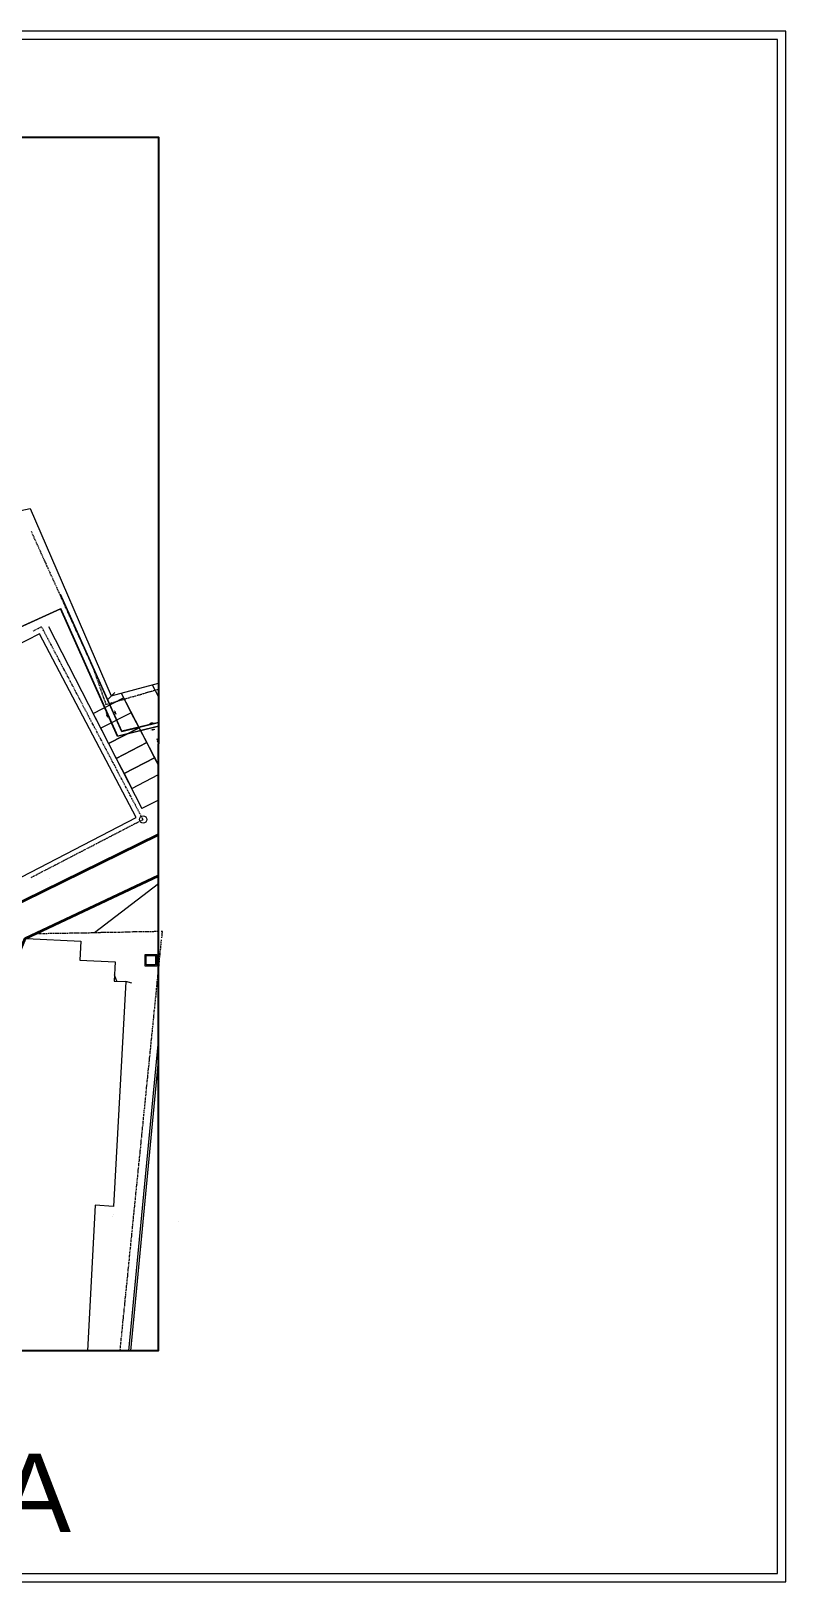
# Model space of a CAD drawing. Header units: inches. Extents: x 1969 to 240164, y 1364 to 46451.
# Drawn here: x 228090 to 240164, y 12307 to 37105 of the extents above; entities that cross this region are included whole.
import ezdxf

# ---------------------------------------------------------------- set-up
doc = ezdxf.new("R2010")
doc.units = ezdxf.units.IN
doc.header["$MEASUREMENT"] = 0
for name, color, linetype in [('PDF_0', 7, 'Continuous'), ('PDF_BH-WASTE', 7, 'Continuous'), ('PDF_BH_Soil', 7, 'Continuous'), ('PDF_BH_Waste', 7, 'Continuous'), ('PDF_BOR', 7, 'Continuous'), ('PDF_BOUNDARY', 7, 'Continuous'), ('PDF_cars', 7, 'Continuous'), ('PDF_ESMinor', 7, 'Continuous'), ('PDF_foot path', 7, 'Continuous'), ('PDF_HAT', 7, 'Continuous'), ('PDF_Lines', 7, 'Continuous'), ('PDF_PAVING', 7, 'Continuous'), ('PDF_RETAINING WALL', 7, 'Continuous'), ('PDF_ROAD', 7, 'Continuous'), ('PDF_TEX', 7, 'Continuous'), ('PDF_TEXT', 7, 'Continuous'), ('PDF_TEXT2', 7, 'Continuous'), ('PDF_TXT', 7, 'Continuous'), ('PDF_Wall', 7, 'Continuous')]:
    doc.layers.add(name, color=color, linetype=linetype)
doc.styles.add('PDF Swiss721BT-LightExtended', font='arial.ttf')

msp = doc.modelspace()

# ---------------------------------------------------------------- linework, layer by layer
msp.add_lwpolyline([(213633, 35410), (230127, 35410), (230126, 16003), (213632, 16003)], close=True)
at = {"lineweight": 35}
for points in [[(213633, 20476), (214258, 20505), (214905, 20505), (215914, 20672), (216838, 20672), (217509, 20768), (218270, 20884), (218716, 20802), (219340, 20819), (222146, 20934), (226335, 21105), (227061, 22755), (230127, 24258)], [(230127, 23600), (227991, 22588), (227128, 20519), (224995, 20352), (223349, 20284), (220202, 20154), (218758, 20097), (218259, 20175), (216903, 19970), (215962, 19970), (215408, 19873), (213633, 19773)]]:
    msp.add_lwpolyline(points, dxfattribs=at)
for points in [[(213633, 20476), (214259, 20505), (214907, 20505), (215916, 20672), (216839, 20672), (217511, 20768), (218271, 20883), (218718, 20802), (219341, 20819), (222148, 20934), (226336, 21105), (227062, 22755), (230127, 24257)], [(230127, 23599), (227993, 22588), (227130, 20519), (224997, 20352), (223350, 20284), (220204, 20154), (218759, 20096), (218261, 20174), (216904, 19970), (215963, 19970), (215409, 19873), (213633, 19773)]]:
    msp.add_lwpolyline(points)
at = {"layer": 'PDF_0', "lineweight": 0}
for points in [[(228385, 27537), (228388, 27537)], [(229237, 26791), (229237, 26791)], [(228705, 26559), (228705, 26559)], [(229322, 26423), (229428, 26528)], [(229312, 26174), (229292, 26164)], [(229315, 26170), (229292, 26160)], [(229302, 26164), (229315, 26136)], [(229442, 26218), (229421, 26208), (229445, 26215)], [(229435, 26211), (229445, 26181)], [(230007, 26051), (230014, 26031)], [(230011, 26051), (230018, 26031)], [(230014, 26041), (230045, 26048)], [(230035, 25949), (230041, 25925)], [(230035, 25945), (230038, 25925)], [(230038, 25935), (230069, 25942)]]:
    msp.add_lwpolyline(points, dxfattribs=at)
at = {"layer": 'PDF_0', "transparency": 33554559}
for points in [[(229285, 26208), (229292, 26198), (229285, 26198)], [(229292, 26198), (229288, 26194), (229302, 26187)], [(229288, 26194), (229302, 26187), (229288, 26181)], [(229302, 26184), (229288, 26177), (229309, 26174)], [(229288, 26177), (229309, 26174), (229292, 26167)], [(229414, 26256), (229421, 26245), (229418, 26242)], [(229424, 26242), (229418, 26242), (229431, 26232)], [(229418, 26242), (229431, 26232), (229421, 26225)], [(229435, 26228), (229421, 26225), (229442, 26222)], [(229421, 26225), (229442, 26222), (229421, 26211)], [(229980, 26037), (229983, 26031), (229994, 26044)], [(229983, 26031), (229994, 26044), (229997, 26031)], [(229994, 26044), (229997, 26031), (230004, 26048)], [(229997, 26031), (230004, 26048), (230011, 26031)], [(229966, 26031), (229980, 26034), (229980, 26031)], [(229994, 25925), (230004, 25932), (230004, 25925)], [(230004, 25932), (230007, 25925), (230018, 25939)], [(230007, 25925), (230018, 25939), (230021, 25925)], [(230021, 25939), (230024, 25925), (230031, 25945)], [(230024, 25925), (230031, 25945), (230035, 25925)]]:
    msp.add_solid(points, dxfattribs=at)
at = {"layer": 'PDF_BH-WASTE', "lineweight": 0}
for points in [[(230127, 25985), (229472, 25826), (228562, 27865)], [(230127, 25991), (229476, 25833), (228565, 27871)]]:
    msp.add_lwpolyline(points, dxfattribs=at)
at = {"layer": 'PDF_BH_Soil', "lineweight": 0}
for points in [[(230127, 26043), (229540, 25901), (228559, 28093)], [(230127, 26049), (229544, 25908), (228562, 28103)]]:
    msp.add_lwpolyline(points, dxfattribs=at)
at = {"layer": 'PDF_BH_Waste', "lineweight": 0}
for points in [[(205093, 12307), (240164, 12307), (240164, 37105), (205093, 37105)], [(205229, 12444), (240027, 12444), (240027, 36968), (205229, 36968)]]:
    msp.add_lwpolyline(points, close=True, dxfattribs=at)
for points in [[(225931, 26678), (228565, 27871)], [(225931, 26675), (228562, 27865)]]:
    msp.add_lwpolyline(points, dxfattribs=at)
at = {"layer": 'PDF_BOR', "lineweight": 0}
msp.add_lwpolyline([(228872, 22250), (228872, 22250)], dxfattribs=at)
at = {"layer": 'PDF_BOUNDARY', "lineweight": 0}
msp.add_lwpolyline([(225273, 24129), (225068, 24592), (222757, 28349), (224720, 28751), (228078, 29473), (229373, 26474), (230127, 26676)], dxfattribs=at)
at = {"layer": 'PDF_cars', "lineweight": 0}
for points in [[(230127, 25365), (230065, 25485), (229578, 25233), (230065, 25485), (229943, 25727), (229452, 25475), (229943, 25727), (229820, 25966), (229694, 26204), (229206, 25956), (229084, 26194), (229571, 26446), (229694, 26204), (229206, 25956), (229329, 25714), (229452, 25475), (229578, 25233), (229701, 24994), (230127, 25215)], [(230127, 26460), (230106, 26501), (230127, 26512)], [(230127, 24809), (229864, 24674), (229701, 24994), (230127, 25215)]]:
    msp.add_lwpolyline(points, dxfattribs=at)
msp.add_lwpolyline([(229329, 25714), (229820, 25966)], close=True, dxfattribs=at)
at = {"layer": 'PDF_ESMinor', "lineweight": 0}
msp.add_lwpolyline([(229462, 21913), (229452, 21940), (229424, 22015)], dxfattribs=at)
at = {"layer": 'PDF_foot path', "lineweight": 0}
msp.add_lwpolyline([(230127, 23472), (229107, 22687)], dxfattribs=at)
at = {"layer": 'PDF_HAT', "lineweight": 0}
for points in [[(227461, 27074), (224874, 25734), (226384, 22779), (229772, 24531), (228225, 27469), (227601, 27149)], [(228017, 22598), (228889, 22554), (228872, 22250), (229435, 22223), (229421, 21913), (229605, 21906), (229411, 18313), (229118, 18330), (228992, 16003)]]:
    msp.add_lwpolyline(points, dxfattribs=at)
at = {"layer": 'PDF_Lines', "lineweight": 0}
msp.add_lwpolyline([(229404, 18184), (229404, 18180)], dxfattribs=at)
at = {"layer": 'PDF_PAVING', "lineweight": 0}
msp.add_lwpolyline([(228368, 27582), (229864, 24674)], dxfattribs=at)
at = {"layer": 'PDF_RETAINING WALL', "lineweight": 0}
for points in [[(230127, 21011), (229714, 16670), (229651, 16003)], [(230127, 20691), (229745, 16667), (229681, 16003)]]:
    msp.add_lwpolyline(points, dxfattribs=at)
at = {"layer": 'PDF_ROAD', "lineweight": 0}
for points in [[(230028, 26651), (230127, 26458)], [(229534, 26518), (230127, 25368)], [(229701, 21882), (229605, 21906)]]:
    msp.add_lwpolyline(points, dxfattribs=at)
at = {"layer": 'PDF_TEX', "lineweight": 0}
for points in [[(229915, 22342), (230103, 22342), (230103, 22152), (229915, 22152)], [(229932, 22322), (230082, 22322), (230082, 22172), (229932, 22172)]]:
    msp.add_lwpolyline(points, close=True, dxfattribs=at)
at = {"layer": 'PDF_TEXT2', "lineweight": 0}
for points in [[(228092, 29109), (228098, 29095)], [(228102, 29088), (228105, 29075)], [(228109, 29068), (228116, 29054)], [(228119, 29047), (228126, 29034)], [(228129, 29027), (228136, 29013)], [(228136, 29006), (228143, 28993)], [(228146, 28986), (228153, 28972)], [(228156, 28966), (228163, 28952)], [(228167, 28945), (228170, 28931)], [(228173, 28925), (228180, 28911)], [(228184, 28904), (228191, 28891)], [(228194, 28884), (228201, 28870)], [(228204, 28863), (228208, 28850)], [(228211, 28843), (228218, 28829)], [(228221, 28822), (228228, 28809)], [(228231, 28802), (228238, 28788)], [(228238, 28781), (228245, 28768)], [(228248, 28761), (228255, 28747)], [(228259, 28741), (228265, 28727)], [(228269, 28720), (228272, 28706)], [(228276, 28700), (228283, 28686)], [(228286, 28679), (228293, 28666)], [(228296, 28659), (228303, 28645)], [(228303, 28638), (228310, 28625)], [(228313, 28618), (228320, 28604)], [(228323, 28594), (228330, 28580)], [(228334, 28574), (228337, 28560)], [(228340, 28553), (228347, 28539)], [(228351, 28533), (228358, 28519)], [(228361, 28512), (228368, 28499)], [(228371, 28492), (228375, 28478)], [(228378, 28471), (228385, 28458)], [(228388, 28451), (228395, 28437)], [(228398, 28430), (228402, 28417)], [(228405, 28410), (228412, 28396)], [(228415, 28389), (228422, 28376)], [(228426, 28369), (228433, 28355)], [(228436, 28349), (228439, 28335)], [(228443, 28328), (228450, 28314)], [(228453, 28308), (228460, 28294)], [(228463, 28287), (228470, 28274)], [(228470, 28267), (228477, 28253)], [(228480, 28246), (228487, 28233)], [(228490, 28226), (228497, 28212)], [(228501, 28205), (228504, 28192)], [(228508, 28185), (228514, 28171)], [(228518, 28164), (228525, 28151)], [(228528, 28144), (228535, 28130)], [(228538, 28124), (228542, 28110)], [(228545, 28103), (228552, 28089)], [(228555, 28083), (228562, 28069)], [(228565, 28062), (228569, 28049)], [(228572, 28042), (228579, 28028)], [(228583, 28021), (228589, 28008)], [(228593, 28001), (228600, 27987)], [(228603, 27980), (228606, 27967)], [(228610, 27960), (228617, 27946)], [(228620, 27940), (228627, 27926)], [(228630, 27919), (228637, 27905)], [(228637, 27899), (228644, 27885)], [(228647, 27878), (228654, 27865)], [(228657, 27858), (228664, 27844)], [(228668, 27837), (228671, 27824)], [(228675, 27817), (228681, 27803)], [(228685, 27796), (228692, 27783)], [(228695, 27776), (228702, 27762)], [(228702, 27755), (228709, 27742)], [(228712, 27735), (228719, 27721)], [(228722, 27715), (228729, 27701)], [(228732, 27694), (228736, 27680)], [(228739, 27674), (228746, 27660)], [(228750, 27653), (228756, 27640)], [(228760, 27633), (228767, 27619)], [(228770, 27612), (228773, 27599)], [(228777, 27592), (228784, 27578)], [(228787, 27571), (228794, 27558)], [(228797, 27551), (228804, 27537)], [(228804, 27530), (228811, 27517)], [(228814, 27510), (228821, 27496)], [(228825, 27490), (228831, 27476)], [(228835, 27469), (228838, 27455)], [(228842, 27449), (228848, 27435)], [(228852, 27428), (228859, 27415)], [(228862, 27408), (228869, 27394)], [(228869, 27387), (228876, 27374)], [(228879, 27367), (228886, 27353)], [(228889, 27346), (228896, 27333)], [(228900, 27326), (228903, 27312)], [(228906, 27305), (228913, 27292)], [(228917, 27285), (228923, 27271)], [(228927, 27265), (228934, 27251)], [(228937, 27244), (228940, 27230)], [(228944, 27224), (228951, 27210)], [(228954, 27203), (228961, 27190)], [(228964, 27183), (228971, 27169)], [(228971, 27162), (228978, 27149)], [(228981, 27142), (228988, 27128)], [(228992, 27121), (228998, 27108)], [(229002, 27101), (229005, 27087)], [(229009, 27081), (229015, 27067)], [(229019, 27060), (229026, 27043)], [(229029, 27036), (229036, 27023)], [(229036, 27016), (229043, 27002)], [(229046, 26995), (229053, 26982)], [(229056, 26975), (229063, 26961)], [(229067, 26954), (229070, 26941)], [(229073, 26934), (229080, 26924), (229084, 26910)], [(229087, 26903), (229090, 26890)], [(229094, 26883), (229101, 26869)], [(229101, 26862), (229107, 26845)], [(229111, 26838), (229114, 26825)], [(229118, 26818), (229121, 26804)], [(229124, 26798), (229131, 26784)], [(229131, 26777), (229138, 26763)], [(229138, 26757), (229145, 26740)], [(229148, 26733), (229152, 26719)], [(229155, 26712), (229159, 26699)], [(229162, 26692), (229169, 26678)], [(229169, 26671), (229176, 26654)], [(229179, 26648), (229182, 26634)], [(229186, 26627), (229189, 26614)], [(229193, 26607), (229196, 26593)], [(229199, 26586), (229206, 26573)], [(229206, 26566), (229213, 26549)], [(229217, 26542), (229220, 26528)], [(229960, 26532), (229973, 26539)], [(229980, 26539), (229994, 26542)], [(230001, 26545), (230018, 26549)], [(230024, 26552), (230038, 26556)], [(230045, 26559), (230058, 26562)], [(230065, 26566), (230082, 26569)], [(230089, 26569), (230103, 26576)], [(230110, 26576), (230123, 26579)], [(229223, 26521), (229227, 26508)], [(229230, 26501), (229234, 26487)], [(229237, 26481), (229244, 26464)], [(229244, 26457), (229251, 26443)], [(229254, 26436), (229257, 26423)], [(229261, 26416), (229264, 26402)], [(229268, 26395), (229274, 26382)], [(229274, 26375), (229281, 26358)], [(229281, 26351), (229288, 26337), (229302, 26344)], [(229312, 26344), (229326, 26348)], [(229332, 26351), (229346, 26354)], [(229353, 26358), (229370, 26361)], [(229377, 26365), (229390, 26368)], [(229397, 26371), (229411, 26375)], [(229418, 26375), (229435, 26382)], [(229442, 26382), (229455, 26389)], [(229462, 26389), (229476, 26392)], [(229482, 26395), (229499, 26399)], [(229506, 26402), (229520, 26406)], [(229527, 26409), (229540, 26412)], [(229547, 26412), (229564, 26419)], [(229571, 26419), (229585, 26426)], [(229591, 26426), (229605, 26429)], [(229612, 26433), (229629, 26436)], [(229636, 26440), (229649, 26443)], [(229656, 26446), (229670, 26450)], [(229677, 26453), (229694, 26457)], [(229701, 26457), (229714, 26464)], [(229721, 26464), (229735, 26467)], [(229741, 26470), (229759, 26474)], [(229765, 26477), (229779, 26481)], [(229786, 26484), (229799, 26487)], [(229806, 26491), (229823, 26494)], [(229830, 26494), (229844, 26501)], [(229851, 26501), (229864, 26504)], [(229871, 26508), (229888, 26511)], [(229895, 26515), (229908, 26518)], [(229915, 26521), (229929, 26525)], [(229936, 26528), (229953, 26532)], [(228187, 22670), (228170, 22666)], [(228208, 22670), (228194, 22670)], [(228231, 22670), (228218, 22670)], [(228255, 22670), (228238, 22670)], [(228276, 22670), (228262, 22670)], [(228300, 22670), (228283, 22670)], [(228320, 22670), (228306, 22670)], [(228344, 22670), (228330, 22670)], [(228368, 22673), (228351, 22670)], [(228388, 22673), (228375, 22673)], [(228412, 22673), (228395, 22673)], [(228433, 22673), (228419, 22673)], [(228456, 22673), (228443, 22673)], [(228480, 22673), (228463, 22673)], [(228501, 22673), (228487, 22673)], [(228525, 22676), (228508, 22673)], [(228545, 22676), (228531, 22676)], [(228569, 22676), (228555, 22676)], [(228593, 22676), (228576, 22676)], [(228613, 22676), (228600, 22676)], [(228637, 22676), (228620, 22676)], [(228657, 22676), (228644, 22676)], [(228681, 22676), (228668, 22676)], [(228705, 22680), (228688, 22676)], [(228726, 22680), (228712, 22680)], [(228750, 22680), (228732, 22680)], [(228770, 22680), (228756, 22680)], [(228794, 22680), (228780, 22680)], [(228818, 22680), (228801, 22680)], [(228838, 22680), (228825, 22680)], [(228862, 22680), (228845, 22680)], [(228882, 22683), (228869, 22683)], [(228906, 22683), (228893, 22683)], [(228930, 22683), (228913, 22683)], [(228951, 22683), (228937, 22683)], [(228975, 22683), (228957, 22683)], [(228995, 22683), (228981, 22683)], [(229019, 22683), (229005, 22683)], [(229043, 22687), (229026, 22683)], [(229063, 22687), (229050, 22687)], [(229087, 22687), (229070, 22687)], [(229107, 22687), (229094, 22687)], [(229131, 22687), (229118, 22687)], [(229155, 22687), (229138, 22687)], [(229176, 22687), (229162, 22687)], [(229199, 22687), (229182, 22687)], [(229220, 22690), (229206, 22690)], [(229244, 22690), (229230, 22690)], [(229268, 22690), (229251, 22690)], [(229288, 22690), (229274, 22690)], [(229312, 22690), (229295, 22690)], [(229332, 22690), (229319, 22690)], [(229356, 22690), (229343, 22690)], [(229380, 22693), (229363, 22690)], [(229401, 22693), (229387, 22693)], [(229424, 22693), (229407, 22693)], [(229445, 22693), (229431, 22693)], [(229469, 22693), (229455, 22693)], [(229493, 22693), (229476, 22693)], [(229513, 22693), (229499, 22693)], [(229537, 22693), (229520, 22693)], [(229557, 22697), (229544, 22693)], [(229581, 22697), (229568, 22697)], [(229605, 22697), (229588, 22697)], [(229626, 22697), (229612, 22697)], [(229649, 22697), (229632, 22697)], [(229670, 22697), (229656, 22697)], [(229694, 22697), (229680, 22697)], [(229718, 22700), (229701, 22697)], [(229738, 22700), (229724, 22700)], [(229762, 22700), (229745, 22700)], [(229782, 22700), (229769, 22700)], [(229806, 22700), (229793, 22700)], [(229830, 22700), (229813, 22700)], [(229851, 22700), (229837, 22700)], [(229874, 22700), (229857, 22700)], [(229895, 22704), (229881, 22700)], [(229919, 22704), (229905, 22704)], [(229943, 22704), (229926, 22704)], [(229963, 22704), (229949, 22704)], [(229987, 22704), (229970, 22704)], [(230007, 22704), (229994, 22704)], [(230031, 22704), (230018, 22704)], [(230055, 22704), (230038, 22704)], [(230076, 22707), (230062, 22707)], [(230099, 22707), (230082, 22707)], [(230120, 22707), (230106, 22707)], [(230191, 22693), (230191, 22707), (230174, 22707)], [(230178, 22557), (230178, 22574)], [(230181, 22605), (230181, 22619)], [(230185, 22649), (230188, 22663)], [(230185, 22625), (230185, 22642)], [(230188, 22670), (230188, 22687)], [(230151, 22312), (230154, 22329)], [(230154, 22336), (230154, 22349)], [(230157, 22380), (230161, 22394)], [(230157, 22356), (230157, 22373)], [(230161, 22404), (230161, 22417)], [(230164, 22448), (230168, 22462)], [(230164, 22424), (230164, 22438)], [(230168, 22469), (230168, 22486)], [(230171, 22513), (230174, 22530)], [(230171, 22492), (230171, 22506)], [(230174, 22537), (230174, 22550)], [(230127, 22066), (230127, 22080)], [(230137, 22179), (230140, 22192)], [(230137, 22155), (230137, 22172)], [(230140, 22199), (230140, 22216)], [(230144, 22247), (230147, 22261)], [(230144, 22223), (230144, 22237)], [(230147, 22267), (230147, 22281)], [(230151, 22291), (230151, 22305)], [(230103, 21841), (230106, 21858)], [(230103, 21821), (230103, 21835)], [(230106, 21865), (230106, 21879)], [(230110, 21909), (230113, 21923)], [(230110, 21886), (230110, 21903)], [(230113, 21933), (230113, 21947)], [(230116, 21978), (230120, 21991)], [(230116, 21954), (230116, 21971)], [(230120, 21998), (230120, 22015)], [(230123, 22042), (230127, 22059)], [(230123, 22022), (230123, 22036)], [(230076, 21575), (230079, 21589)], [(230079, 21596), (230082, 21610)], [(230082, 21640), (230086, 21657)], [(230082, 21620), (230082, 21633)], [(230086, 21664), (230089, 21678)], [(230089, 21708), (230093, 21722)], [(230089, 21685), (230089, 21702)], [(230093, 21729), (230096, 21746)], [(230096, 21777), (230099, 21790)], [(230096, 21753), (230096, 21766)], [(230099, 21797), (230103, 21814)], [(230052, 21327), (230055, 21344)], [(230055, 21371), (230058, 21388)], [(230055, 21350), (230055, 21364)], [(230058, 21395), (230062, 21408)], [(230062, 21439), (230065, 21456)], [(230062, 21419), (230062, 21432)], [(230065, 21463), (230069, 21477)], [(230069, 21507), (230072, 21521)], [(230069, 21483), (230069, 21500)], [(230072, 21528), (230076, 21545)], [(230076, 21552), (230076, 21565)], [(230028, 21081), (230028, 21095)], [(230031, 21125), (230035, 21143)], [(230031, 21105), (230031, 21119)], [(230035, 21149), (230035, 21163)], [(230038, 21194), (230041, 21207)], [(230038, 21170), (230038, 21187)], [(230041, 21238), (230045, 21252)], [(230041, 21214), (230041, 21231)], [(230045, 21262), (230048, 21275)], [(230048, 21306), (230052, 21320)], [(230048, 21282), (230048, 21299)], [(230004, 20856), (230007, 20873)], [(230004, 20836), (230004, 20849)], [(230007, 20880), (230007, 20894)], [(230011, 20924), (230014, 20938)], [(230011, 20904), (230011, 20918)], [(230014, 20948), (230014, 20962)], [(230018, 20993), (230021, 21006)], [(230018, 20969), (230018, 20986)], [(230021, 21013), (230021, 21030)], [(230024, 21057), (230028, 21074)], [(230024, 21037), (230024, 21050)], [(229977, 20590), (229980, 20604)], [(229980, 20611), (229980, 20628)], [(229983, 20655), (229987, 20672)], [(229983, 20635), (229983, 20648)], [(229987, 20679), (229987, 20693)], [(229990, 20723), (229994, 20737)], [(229990, 20699), (229990, 20716)], [(229994, 20747), (229994, 20761)], [(229997, 20791), (230001, 20805)], [(229997, 20768), (229997, 20781)], [(230001, 20812), (230001, 20829)], [(229949, 20321), (229953, 20335)], [(229953, 20341), (229953, 20359)], [(229956, 20386), (229960, 20403)], [(229956, 20365), (229956, 20379)], [(229960, 20410), (229960, 20423)], [(229963, 20454), (229966, 20471)], [(229963, 20434), (229963, 20447)], [(229966, 20478), (229966, 20491)], [(229970, 20522), (229973, 20536)], [(229970, 20498), (229970, 20515)], [(229973, 20543), (229973, 20560)], [(229977, 20566), (229977, 20580)], [(229926, 20076), (229926, 20089)], [(229929, 20120), (229932, 20134)], [(229929, 20096), (229929, 20110)], [(229932, 20140), (229932, 20157)], [(229936, 20185), (229939, 20202)], [(229936, 20164), (229936, 20178)], [(229939, 20209), (229939, 20222)], [(229943, 20253), (229946, 20266)], [(229943, 20229), (229943, 20246)], [(229946, 20277), (229946, 20290)], [(229949, 20297), (229949, 20314)], [(229902, 19851), (229905, 19864)], [(229902, 19827), (229902, 19844)], [(229905, 19871), (229908, 19888)], [(229908, 19919), (229912, 19932)], [(229908, 19895), (229908, 19909)], [(229912, 19939), (229915, 19956)], [(229915, 19984), (229919, 20001)], [(229915, 19963), (229915, 19977)], [(229919, 20007), (229919, 20021)], [(229922, 20052), (229926, 20065)], [(229922, 20028), (229922, 20045)], [(229874, 19581), (229878, 19595)], [(229878, 19605), (229881, 19619)], [(229881, 19650), (229885, 19663)], [(229881, 19626), (229881, 19643)], [(229885, 19670), (229888, 19687)], [(229888, 19714), (229891, 19731)], [(229888, 19694), (229888, 19707)], [(229891, 19738), (229895, 19752)], [(229895, 19782), (229898, 19799)], [(229895, 19762), (229895, 19776)], [(229898, 19806), (229902, 19820)], [(229851, 19336), (229854, 19350)], [(229854, 19380), (229857, 19394)], [(229854, 19356), (229854, 19373)], [(229857, 19404), (229861, 19418)], [(229861, 19448), (229864, 19462)], [(229861, 19425), (229861, 19438)], [(229864, 19469), (229868, 19486)], [(229868, 19513), (229871, 19530)], [(229868, 19493), (229868, 19506)], [(229871, 19537), (229874, 19551)], [(229874, 19557), (229874, 19575)], [(229827, 19090), (229827, 19104)], [(229830, 19135), (229834, 19148)], [(229830, 19111), (229830, 19128)], [(229834, 19155), (229834, 19172)], [(229837, 19200), (229840, 19217)], [(229837, 19179), (229837, 19193)], [(229840, 19223), (229840, 19237)], [(229844, 19268), (229847, 19281)], [(229844, 19247), (229844, 19261)], [(229847, 19292), (229847, 19305)], [(229851, 19312), (229851, 19329)], [(229803, 18866), (229806, 18879)], [(229803, 18842), (229803, 18859)], [(229806, 18886), (229806, 18903)], [(229810, 18934), (229813, 18947)], [(229810, 18910), (229810, 18923)], [(229813, 18954), (229813, 18971)], [(229816, 18998), (229820, 19015)], [(229816, 18978), (229816, 18992)], [(229820, 19022), (229820, 19036)], [(229823, 19067), (229827, 19080)], [(229823, 19043), (229823, 19060)], [(229776, 18596), (229779, 18610)], [(229779, 18620), (229779, 18634)], [(229782, 18664), (229786, 18678)], [(229782, 18641), (229782, 18658)], [(229786, 18685), (229786, 18702)], [(229789, 18729), (229793, 18746)], [(229789, 18709), (229789, 18722)], [(229793, 18753), (229793, 18767)], [(229796, 18797), (229799, 18814)], [(229796, 18777), (229796, 18791)], [(229799, 18821), (229799, 18835)], [(229752, 18351), (229752, 18364)], [(229755, 18395), (229759, 18409)], [(229755, 18371), (229755, 18388)], [(229759, 18419), (229759, 18433)], [(229762, 18463), (229765, 18477)], [(229762, 18439), (229762, 18456)], [(229765, 18484), (229765, 18501)], [(229769, 18528), (229772, 18545)], [(229769, 18508), (229769, 18521)], [(229772, 18552), (229772, 18566)], [(229776, 18576), (229776, 18589)], [(229728, 18126), (229731, 18143)], [(229728, 18105), (229728, 18119)], [(229731, 18150), (229731, 18163)], [(229735, 18194), (229738, 18208)], [(229735, 18170), (229735, 18187)], [(229738, 18214), (229738, 18231)], [(229741, 18262), (229745, 18276)], [(229741, 18238), (229741, 18252)], [(229745, 18283), (229745, 18300)], [(229748, 18327), (229752, 18344)], [(229748, 18306), (229748, 18320)], [(229701, 17857), (229704, 17874)], [(229704, 17880), (229707, 17894)], [(229707, 17925), (229711, 17938)], [(229707, 17904), (229707, 17918)], [(229711, 17949), (229714, 17962)], [(229714, 17993), (229718, 18007)], [(229714, 17969), (229714, 17986)], [(229718, 18013), (229721, 18030)], [(229721, 18058), (229724, 18075)], [(229721, 18037), (229721, 18051)], [(229724, 18082), (229728, 18095)], [(229677, 17611), (229680, 17628)], [(229680, 17655), (229684, 17672)], [(229680, 17635), (229680, 17649)], [(229684, 17679), (229687, 17693)], [(229687, 17724), (229690, 17737)], [(229687, 17700), (229687, 17717)], [(229690, 17747), (229694, 17761)], [(229694, 17792), (229697, 17805)], [(229694, 17768), (229694, 17782)], [(229697, 17812), (229701, 17829)], [(229701, 17836), (229701, 17850)], [(229649, 17342), (229653, 17359)], [(229653, 17366), (229653, 17379)], [(229656, 17410), (229660, 17424)], [(229656, 17386), (229656, 17403)], [(229660, 17434), (229660, 17447)], [(229663, 17478), (229666, 17492)], [(229663, 17454), (229663, 17471)], [(229666, 17522), (229670, 17536)], [(229666, 17499), (229666, 17516)], [(229670, 17543), (229673, 17560)], [(229673, 17591), (229677, 17604)], [(229673, 17567), (229673, 17580)], [(229629, 17141), (229632, 17158)], [(229629, 17120), (229629, 17134)], [(229632, 17165), (229632, 17178)], [(229636, 17209), (229639, 17223)], [(229636, 17185), (229636, 17202)], [(229639, 17229), (229639, 17246)], [(229643, 17277), (229646, 17291)], [(229643, 17253), (229643, 17267)], [(229646, 17298), (229646, 17315)], [(229649, 17321), (229649, 17335)], [(229602, 16871), (229605, 16888)], [(229602, 16851), (229602, 16865)], [(229605, 16895), (229605, 16909)], [(229609, 16940), (229612, 16953)], [(229609, 16919), (229609, 16933)], [(229612, 16963), (229612, 16977)], [(229615, 17008), (229619, 17021)], [(229615, 16984), (229615, 17001)], [(229619, 17028), (229619, 17045)], [(229622, 17076), (229626, 17090)], [(229622, 17052), (229622, 17066)], [(229626, 17096), (229626, 17110)], [(229574, 16606), (229578, 16619)], [(229578, 16626), (229578, 16643)], [(229581, 16670), (229585, 16687)], [(229581, 16650), (229581, 16663)], [(229585, 16694), (229585, 16708)], [(229588, 16738), (229591, 16752)], [(229588, 16715), (229588, 16732)], [(229591, 16762), (229591, 16776)], [(229595, 16807), (229598, 16820)], [(229595, 16783), (229595, 16800)], [(229598, 16827), (229598, 16844)], [(229551, 16357), (229551, 16374)], [(229554, 16404), (229557, 16418)], [(229554, 16381), (229554, 16394)], [(229557, 16425), (229557, 16439)], [(229561, 16469), (229564, 16486)], [(229561, 16449), (229561, 16462)], [(229564, 16493), (229564, 16507)], [(229568, 16537), (229571, 16551)], [(229568, 16514), (229568, 16531)], [(229571, 16558), (229571, 16575)], [(229574, 16582), (229574, 16595)], [(229527, 16135), (229530, 16149)], [(229527, 16111), (229527, 16128)], [(229530, 16156), (229534, 16173)], [(229534, 16200), (229537, 16217)], [(229534, 16179), (229534, 16193)], [(229537, 16224), (229540, 16237)], [(229540, 16268), (229544, 16282)], [(229540, 16248), (229540, 16261)], [(229544, 16292), (229544, 16306)], [(229547, 16336), (229551, 16350)], [(229547, 16312), (229547, 16329)], [(229514, 16003), (229516, 16016)], [(229516, 16023), (229520, 16036)], [(229520, 16067), (229523, 16081)], [(229520, 16043), (229520, 16060)], [(229523, 16091), (229527, 16104)]]:
    msp.add_lwpolyline(points, dxfattribs=at)
at = {"layer": 'PDF_TXT', "lineweight": 0}
for points in [[(228262, 29044), (228262, 29044)], [(228163, 27530), (228153, 27524)], [(228180, 27537), (228170, 27534)], [(228197, 27547), (228187, 27541)], [(228214, 27554), (228204, 27551)], [(228231, 27565), (228221, 27558)], [(228248, 27575), (228235, 27568)], [(228265, 27568), (228259, 27578), (228252, 27575)], [(228276, 27551), (228269, 27561)], [(228283, 27534), (228279, 27547)], [(228293, 27517), (228286, 27530)], [(228129, 27513), (228122, 27510)], [(228146, 27520), (228136, 27517)], [(228300, 27503), (228296, 27513)], [(228310, 27486), (228303, 27496)], [(228317, 27469), (228313, 27479)], [(228327, 27452), (228320, 27462)], [(228337, 27435), (228330, 27445)], [(228344, 27418), (228337, 27432)], [(228354, 27401), (228347, 27415)], [(228361, 27387), (228358, 27398)], [(228371, 27370), (228364, 27380)], [(228378, 27353), (228375, 27363)], [(228388, 27336), (228381, 27346)], [(228395, 27319), (228392, 27329)], [(228405, 27302), (228398, 27312)], [(228415, 27285), (228409, 27299)], [(228422, 27268), (228415, 27282)], [(228433, 27254), (228426, 27265)], [(228439, 27237), (228436, 27248)], [(228450, 27220), (228443, 27230)], [(228456, 27203), (228453, 27213)], [(228467, 27186), (228460, 27196)], [(228477, 27169), (228470, 27179)], [(228484, 27152), (228477, 27166)], [(228494, 27135), (228487, 27149)], [(228501, 27121), (228497, 27132)], [(228511, 27104), (228504, 27115)], [(228518, 27087), (228514, 27098)], [(228528, 27070), (228521, 27081)], [(228535, 27053), (228531, 27063)], [(228545, 27036), (228538, 27050)], [(228555, 27019), (228548, 27033)], [(228562, 27006), (228555, 27016)], [(228572, 26988), (228565, 26999)], [(228579, 26971), (228576, 26982)], [(228589, 26954), (228583, 26965)], [(228596, 26937), (228593, 26948)], [(228606, 26920), (228600, 26931)], [(228613, 26903), (228610, 26917)], [(228623, 26886), (228617, 26900)], [(228634, 26873), (228627, 26883)], [(228640, 26856), (228634, 26866)], [(228651, 26838), (228644, 26849)], [(228657, 26821), (228654, 26832)], [(228668, 26804), (228661, 26815)], [(228675, 26787), (228671, 26801)], [(228685, 26770), (228678, 26784)], [(228695, 26757), (228688, 26767)], [(228702, 26740), (228695, 26750)], [(228712, 26723), (228705, 26733)], [(228719, 26706), (228712, 26716)], [(228729, 26689), (228722, 26699)], [(228736, 26671), (228732, 26682)], [(228746, 26654), (228739, 26668)], [(228753, 26637), (228750, 26651)], [(228763, 26624), (228756, 26634)], [(228773, 26607), (228767, 26617)], [(228780, 26590), (228773, 26600)], [(228790, 26573), (228784, 26583)], [(228797, 26556), (228794, 26566)], [(228807, 26539), (228801, 26549)], [(228814, 26521), (228811, 26535)], [(228825, 26504), (228818, 26518)], [(228831, 26491), (228828, 26501)], [(228842, 26474), (228835, 26484)], [(228852, 26457), (228845, 26467)], [(228859, 26440), (228852, 26450)], [(228869, 26423), (228862, 26433)], [(228876, 26406), (228872, 26419)], [(228886, 26389), (228879, 26402)], [(228893, 26375), (228889, 26385)], [(228903, 26358), (228896, 26368)], [(228913, 26341), (228906, 26351)], [(228920, 26324), (228913, 26334)], [(228930, 26307), (228923, 26317)], [(228937, 26290), (228930, 26300)], [(228947, 26273), (228940, 26286)], [(228954, 26256), (228951, 26269)], [(228964, 26242), (228957, 26252)], [(228971, 26225), (228968, 26235)], [(228981, 26208), (228975, 26218)], [(228992, 26191), (228985, 26201)], [(228998, 26174), (228992, 26184)], [(229009, 26157), (229002, 26167)], [(229015, 26140), (229012, 26153)], [(229026, 26126), (229019, 26136)], [(229032, 26109), (229029, 26119)], [(229043, 26092), (229036, 26102)], [(229050, 26075), (229046, 26085)], [(229060, 26058), (229053, 26068)], [(229070, 26041), (229063, 26051)], [(229077, 26024), (229070, 26037)], [(229087, 26007), (229080, 26020)], [(229094, 25993), (229090, 26003)], [(229104, 25976), (229097, 25986)], [(229111, 25959), (229107, 25969)], [(229121, 25942), (229114, 25952)], [(229131, 25925), (229124, 25935)], [(229138, 25908), (229131, 25918)], [(229148, 25891), (229142, 25905)], [(229155, 25874), (229148, 25887)], [(229165, 25860), (229159, 25870)], [(229172, 25843), (229169, 25853)], [(229182, 25826), (229176, 25836)], [(229189, 25809), (229186, 25819)], [(229199, 25792), (229193, 25802)], [(230123, 25792), (230116, 25789)], [(230127, 25792), (230127, 25792)], [(229210, 25775), (229203, 25789)], [(229217, 25758), (229210, 25772)], [(229227, 25744), (229220, 25755)], [(229234, 25727), (229230, 25737)], [(229244, 25710), (229237, 25720)], [(229251, 25693), (229247, 25703)], [(229261, 25676), (229254, 25686)], [(229268, 25659), (229264, 25669)], [(229278, 25642), (229271, 25656)], [(229288, 25625), (229281, 25639)], [(229295, 25611), (229288, 25622)], [(229305, 25594), (229298, 25605)], [(229312, 25577), (229309, 25587)], [(229322, 25560), (229315, 25570)], [(229329, 25543), (229326, 25553)], [(230110, 25785), (230103, 25782), (230103, 25775)], [(230106, 25772), (230106, 25765)], [(230110, 25758), (230113, 25751)], [(230113, 25748), (230116, 25737)], [(230116, 25734), (230120, 25727)], [(230120, 25720), (230123, 25714)], [(230127, 25710), (230127, 25700)], [(229339, 25526), (229332, 25536)], [(229346, 25509), (229343, 25523)], [(229356, 25495), (229349, 25506)], [(229367, 25478), (229360, 25489)], [(229373, 25461), (229367, 25472)], [(229384, 25444), (229377, 25455)], [(229390, 25427), (229387, 25438)], [(229401, 25410), (229394, 25420)], [(229407, 25393), (229404, 25407)], [(229418, 25376), (229411, 25390)], [(229428, 25363), (229421, 25373)], [(229435, 25345), (229428, 25356)], [(229445, 25328), (229438, 25339)], [(229452, 25311), (229448, 25322)], [(229462, 25294), (229455, 25305)], [(229469, 25277), (229465, 25288)], [(229479, 25260), (229472, 25274)], [(229486, 25243), (229482, 25257)], [(229496, 25230), (229489, 25240)], [(229506, 25213), (229499, 25223)], [(229513, 25195), (229506, 25206)], [(229523, 25178), (229516, 25189)], [(229530, 25161), (229527, 25172)], [(229540, 25144), (229534, 25158)], [(229547, 25127), (229544, 25141)], [(229557, 25114), (229551, 25124)], [(229564, 25097), (229561, 25107)], [(229574, 25080), (229568, 25090)], [(229585, 25063), (229578, 25073)], [(229591, 25046), (229585, 25056)], [(229602, 25028), (229595, 25039)], [(229609, 25011), (229605, 25025)], [(229619, 24994), (229612, 25008)], [(229626, 24981), (229622, 24991)], [(229636, 24964), (229629, 24974)], [(229646, 24947), (229639, 24957)], [(229653, 24930), (229646, 24940)], [(229663, 24913), (229656, 24923)], [(229670, 24896), (229663, 24906)], [(229680, 24878), (229673, 24892)], [(229687, 24865), (229684, 24875)], [(229697, 24848), (229690, 24858)], [(229704, 24831), (229701, 24841)], [(229714, 24814), (229707, 24824)], [(229724, 24797), (229718, 24807)], [(229714, 24722), (229714, 24722)], [(229731, 24780), (229724, 24790)], [(229741, 24763), (229735, 24776)], [(229748, 24746), (229745, 24759)], [(229759, 24732), (229752, 24742)], [(229765, 24715), (229762, 24725)], [(229776, 24698), (229769, 24708)], [(229782, 24681), (229779, 24691)], [(229793, 24664), (229786, 24674)], [(229803, 24647), (229796, 24657)], [(229810, 24630), (229803, 24643)], [(229820, 24613), (229813, 24626)], [(229827, 24599), (229823, 24609)], [(229837, 24582), (229830, 24592)], [(229844, 24565), (229840, 24575)], [(229854, 24548), (229847, 24558)], [(229489, 24296), (229503, 24302)], [(229506, 24306), (229516, 24309)], [(229523, 24313), (229534, 24319)], [(229540, 24323), (229551, 24326)], [(229557, 24330), (229568, 24336)], [(229574, 24340), (229585, 24343)], [(229591, 24347), (229602, 24354)], [(229609, 24357), (229619, 24360)], [(229622, 24364), (229636, 24371)], [(229639, 24374), (229653, 24381)], [(229656, 24381), (229666, 24388)], [(229673, 24391), (229684, 24398)], [(229690, 24398), (229701, 24405)], [(229707, 24408), (229718, 24415)], [(229724, 24415), (229735, 24422)], [(229741, 24425), (229752, 24432)], [(229755, 24435), (229769, 24439)], [(229772, 24442), (229786, 24449)], [(229789, 24452), (229803, 24456)], [(229806, 24459), (229816, 24466)], [(229823, 24469), (229834, 24473)], [(229840, 24476), (229851, 24483)], [(229864, 24531), (229857, 24541)], [(229857, 24486), (229868, 24490)], [(229871, 24514), (229864, 24527)], [(229874, 24493), (229881, 24497), (229874, 24510)], [(229026, 24054), (229036, 24060)], [(229039, 24064), (229053, 24067)], [(229056, 24071), (229070, 24077)], [(229073, 24081), (229087, 24084)], [(229090, 24088), (229101, 24094)], [(229107, 24098), (229118, 24105)], [(229124, 24105), (229135, 24112)], [(229142, 24115), (229152, 24122)], [(229159, 24122), (229169, 24129)], [(229176, 24132), (229186, 24139)], [(229189, 24142), (229203, 24146)], [(229206, 24149), (229220, 24156)], [(229223, 24159), (229234, 24163)], [(229240, 24166), (229251, 24173)], [(229257, 24176), (229268, 24180)], [(229274, 24183), (229285, 24190)], [(229292, 24193), (229302, 24197)], [(229309, 24200), (229319, 24207)], [(229326, 24210), (229336, 24214)], [(229339, 24217), (229353, 24224)], [(229356, 24227), (229370, 24234)], [(229373, 24234), (229384, 24241)], [(229390, 24244), (229401, 24251)], [(229407, 24251), (229418, 24258)], [(229424, 24262), (229435, 24268)], [(229442, 24268), (229452, 24275)], [(229459, 24279), (229469, 24285)], [(229472, 24289), (229486, 24292)], [(228542, 23805), (228552, 23812)], [(228559, 23812), (228569, 23818)], [(228576, 23822), (228586, 23829)], [(228593, 23829), (228603, 23835)], [(228606, 23839), (228620, 23846)], [(228623, 23846), (228637, 23852)], [(228640, 23856), (228654, 23863)], [(228657, 23866), (228668, 23870)], [(228675, 23873), (228685, 23880)], [(228692, 23883), (228702, 23887)], [(228709, 23890), (228719, 23897)], [(228726, 23900), (228736, 23904)], [(228743, 23907), (228753, 23914)], [(228756, 23917), (228770, 23921)], [(228773, 23924), (228787, 23931)], [(228790, 23934), (228801, 23938)], [(228807, 23941), (228818, 23948)], [(228825, 23951), (228835, 23958)], [(228842, 23958), (228852, 23965)], [(228859, 23968), (228869, 23975)], [(228876, 23975), (228886, 23982)], [(228893, 23985), (228903, 23992)], [(228906, 23992), (228920, 23999)], [(228923, 24002), (228937, 24009)], [(228940, 24013), (228951, 24016)], [(228957, 24019), (228968, 24026)], [(228975, 24030), (228985, 24033)], [(228992, 24037), (229002, 24043)], [(229009, 24047), (229019, 24050)], [(228092, 23573), (228102, 23576)], [(228109, 23580), (228119, 23587)], [(228126, 23590), (228136, 23593)], [(228143, 23597), (228153, 23604)], [(228160, 23607), (228170, 23610)], [(228177, 23614), (228187, 23621)], [(228191, 23624), (228204, 23627)], [(228208, 23631), (228221, 23638)], [(228225, 23641), (228235, 23645)], [(228242, 23648), (228252, 23655)], [(228259, 23658), (228269, 23665)], [(228276, 23665), (228286, 23672)], [(228293, 23675), (228303, 23682)], [(228310, 23682), (228320, 23689)], [(228323, 23692), (228337, 23699)], [(228340, 23699), (228354, 23706)], [(228358, 23709), (228368, 23716)], [(228375, 23720), (228385, 23723)], [(228392, 23726), (228402, 23733)], [(228409, 23737), (228419, 23740)], [(228426, 23743), (228436, 23750)], [(228443, 23754), (228453, 23757)], [(228460, 23760), (228470, 23767)], [(228473, 23771), (228487, 23774)], [(228490, 23777), (228504, 23784)], [(228508, 23788), (228518, 23791)], [(228525, 23795), (228535, 23801)], [(229397, 18157), (229397, 18157)], [(230450, 18068), (230450, 18071)]]:
    msp.add_lwpolyline(points, dxfattribs=at)
msp.add_lwpolyline([(228388, 23552), (228388, 23552), (228388, 23552)], close=True, dxfattribs=at)
at = {"layer": 'PDF_Wall', "lineweight": 0}
msp.add_circle((229883, 24498), 59.7, dxfattribs=at)

# ---------------------------------------------------------------- texts
at = {"layer": 'PDF_TEXT', "insert": (215567, 13723), "char_height": 1256.23, "attachment_point": 4, "style": 'PDF Swiss721BT-LightExtended'}
msp.add_mtext('PARKING AREA', dxfattribs=at)

doc.saveas('drawing.dxf')
